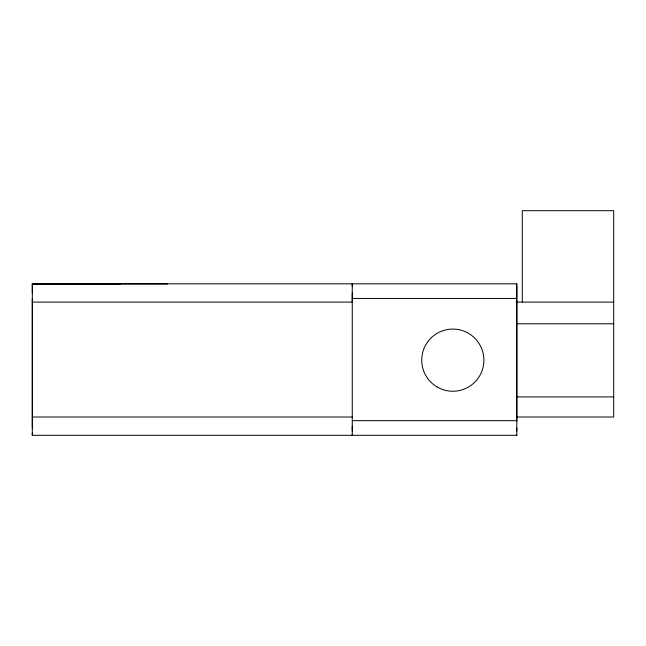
<?xml version="1.0" encoding="UTF-8"?>
<svg xmlns="http://www.w3.org/2000/svg" width="646" height="646" viewBox="0 0 646 646"><rect width="100%" height="100%" fill="white"/><g stroke="black" fill="none" stroke-linecap="round" stroke-linejoin="round"><path stroke-width="0.97" d="M516.8 427.975L516.808 435.299L32.308 435.307L32.308 283.828L516.808 283.836L516.8 298.46L352.264 298.452M32.308 434.806L32.316 432.852M352.264 426.158L352.264 435.299L352.264 434.677M352.264 292.969L352.264 302.11L32.316 302.11M516.8 420.498L516.8 299.792M32.308 435.307L32.316 434.677M516.808 283.836L516.8 284.329M516.235 302.11L613.7 302.11M516.84 323.775L613.7 323.775M516.84 396.91L613.7 396.91M32.316 417.017L352.264 417.017M516.824 417.017L613.7 417.017L613.7 210.693L522.283 210.693L522.283 302.11M352.264 420.675L516.808 420.675L516.8 421.467M167.564 283.917L32.308 283.828L32.316 292.969M120.576 283.917L32.308 283.828L94.631 283.917M516.808 435.299L516.8 434.782M352.264 286.275L352.256 283.828L352.264 431.019M516.808 285.79L516.808 431.011M32.308 298.452L32.316 427.991M437.269 387.083A31.081 31.081 0 0 0 483.894 360.161A31.081 31.081 0 0 0 437.269 333.247A31.081 31.081 0 0 0 437.269 387.083"/></g></svg>
